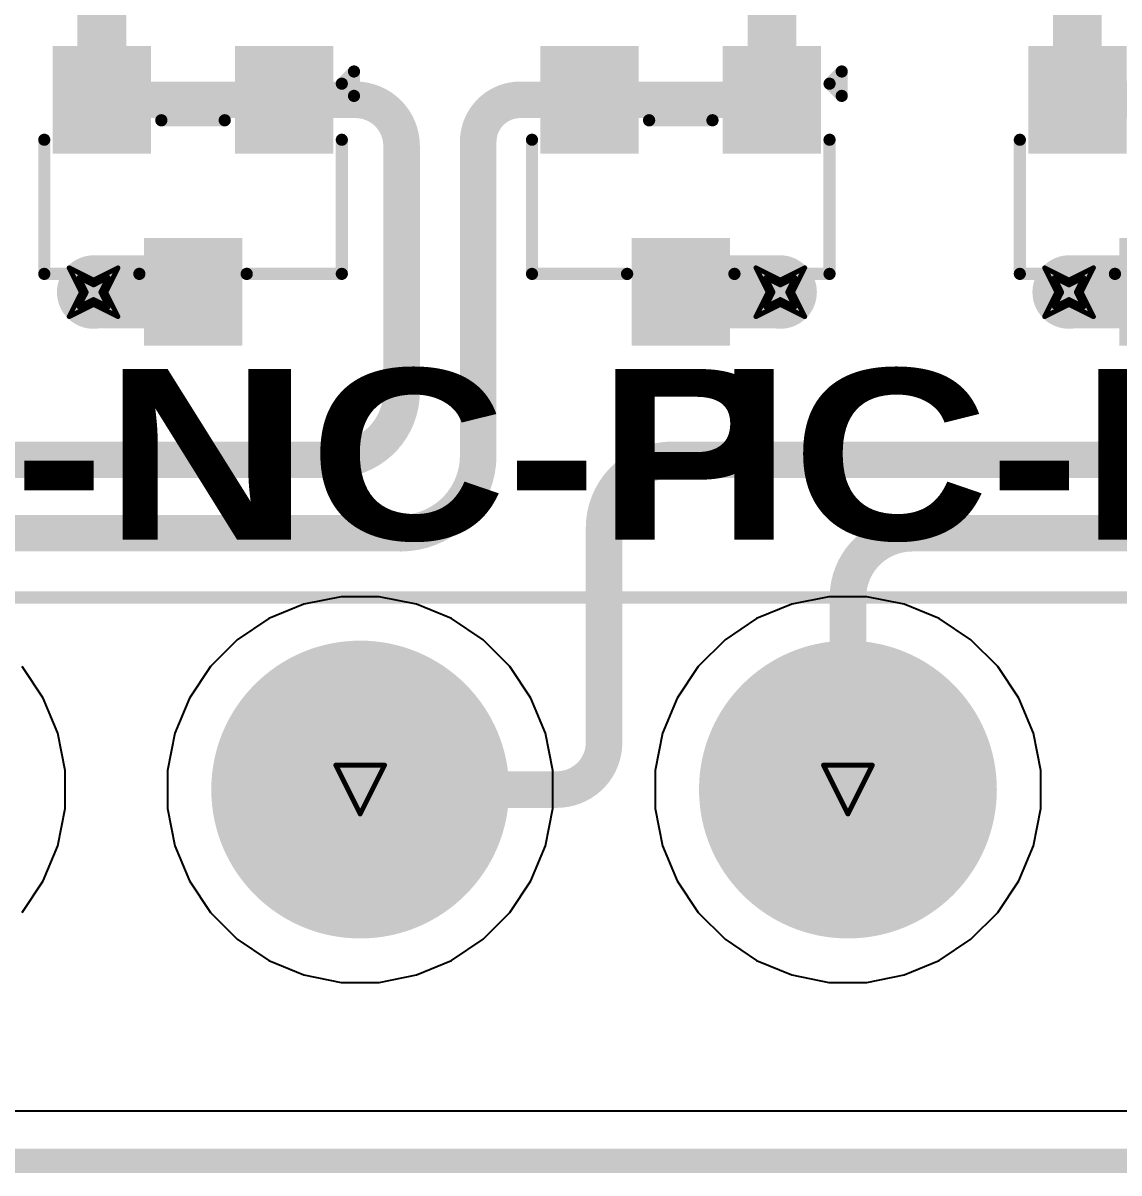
# Model space of a CAD drawing. Header units: inches. Extents: x -2 to 5376, y -4 to 5426.
# Drawn here: x 76.65 to 88.07, y -3.62 to 8.36 of the extents above; entities that cross this region are included whole.
import ezdxf

# ---------------------------------------------------------------- set-up
doc = ezdxf.new("R2010")
doc.units = ezdxf.units.IN
for name, color, linetype in [('Board Outline', 216, 'Continuous'), ('Bottom Layer', 5, 'Continuous'), ('Bottom Solder', 6, 'Continuous'), ('Drill Drawing', 1, 'Continuous'), ('Layer 1', 16, 'Continuous'), ('Layer 2', 76, 'Continuous'), ('Multi-Layer', 9, 'Continuous'), ('Pad Holes', 156, 'Continuous'), ('Top Layer', 1, 'Continuous'), ('Top Overlay', 2, 'Continuous'), ('Top Paste', 8, 'Continuous'), ('Top Solder', 216, 'Continuous'), ('Via Holes', 16, 'Continuous')]:
    doc.layers.add(name, color=color, linetype=linetype)
doc.styles.add('Arial Black_Bold', font='', dxfattribs={"height": 0.2})
doc.styles.get('Arial Black_Bold').set_extended_font_data('Arial Black', bold=True)

# ---------------------------------------------------------------- blocks, each defined once
blk = doc.blocks.new('DB2ERM_5_08_14P_GN_254')
at = {"layer": 'Bottom Layer'}
h = blk.add_hatch(color=5, dxfattribs=at)
edge = h.paths.add_edge_path()
edge.add_arc((12.7, 0), 1.5, 0, 360)
h = blk.add_hatch(color=5, dxfattribs=at)
edge = h.paths.add_edge_path()
edge.add_arc((17.78, 0), 1.5, 0, 360)
at = {"layer": 'Bottom Solder'}
h = blk.add_hatch(color=6, dxfattribs=at)
edge = h.paths.add_edge_path()
edge.add_arc((12.7, 0), 1.551, 0, 360)
h = blk.add_hatch(color=6, dxfattribs=at)
edge = h.paths.add_edge_path()
edge.add_arc((17.78, 0), 1.551, 0, 360)
at = {"layer": 'Layer 1'}
h = blk.add_hatch(color=16, dxfattribs=at)
edge = h.paths.add_edge_path()
edge.add_arc((12.7, 0), 1.5, 0, 360)
h = blk.add_hatch(color=16, dxfattribs=at)
edge = h.paths.add_edge_path()
edge.add_arc((17.78, 0), 1.5, 0, 360)
at = {"layer": 'Layer 2'}
h = blk.add_hatch(color=76, dxfattribs=at)
edge = h.paths.add_edge_path()
edge.add_arc((12.7, 0), 1.5, 0, 360)
h = blk.add_hatch(color=76, dxfattribs=at)
edge = h.paths.add_edge_path()
edge.add_arc((17.78, 0), 1.5, 0, 360)
at = {"layer": 'Multi-Layer'}
h = blk.add_hatch(color=9, dxfattribs=at)
edge = h.paths.add_edge_path()
edge.add_arc((12.7, 0), 1.5, 0, 360)
h = blk.add_hatch(color=9, dxfattribs=at)
edge = h.paths.add_edge_path()
edge.add_arc((17.78, 0), 1.5, 0, 360)
at = {"layer": 'Pad Holes'}
h = blk.add_hatch(color=7, dxfattribs=at)
edge = h.paths.add_edge_path()
edge.add_arc((12.7, 0), 0.95, 0, 360)
h = blk.add_hatch(color=7, dxfattribs=at)
edge = h.paths.add_edge_path()
edge.add_arc((17.78, 0), 0.95, 0, 360)
at = {"layer": 'Top Layer'}
h = blk.add_hatch(color=1, dxfattribs=at)
edge = h.paths.add_edge_path()
edge.add_arc((12.7, 0), 1.5, 0, 360)
h = blk.add_hatch(color=1, dxfattribs=at)
edge = h.paths.add_edge_path()
edge.add_arc((17.78, 0), 1.5, 0, 360)
at = {"layer": 'Top Solder'}
h = blk.add_hatch(color=216, dxfattribs=at)
edge = h.paths.add_edge_path()
edge.add_arc((12.7, 0), 1.551, 0, 360)
h = blk.add_hatch(color=216, dxfattribs=at)
edge = h.paths.add_edge_path()
edge.add_arc((17.78, 0), 1.551, 0, 360)
at = {"layer": 'Top Overlay'}
for points in [[(-40.64, 2, 0.127, 0.127, 0), (40.64, 2, 0.127, 0.127, 0)], [(-40.64, -3.838, 0.127, 0.127, 0), (40.64, -3.838, 0.127, 0.127, 0)]]:
    blk.add_lwpolyline(points, format="xyseb", dxfattribs=at)
blk = doc.blocks.new('SOT_23_265')
at = {"layer": 'Top Layer'}
for points in [[(-0.41, 1.46), (0.41, 1.46), (0.41, 0.54), (-0.41, 0.54)], [(-1.36, -0.54), (-0.54, -0.54), (-0.54, -1.46), (-1.36, -1.46)], [(0.54, -0.54), (1.36, -0.54), (1.36, -1.46), (0.54, -1.46)]]:
    blk.add_hatch(color=1, dxfattribs=at).paths.add_polyline_path(points)
at = {"layer": 'Top Paste'}
for points in [[(-0.41, 1.46), (0.41, 1.46), (0.41, 0.54), (-0.41, 0.54)], [(-1.36, -0.54), (-0.54, -0.54), (-0.54, -1.46), (-1.36, -1.46)], [(0.54, -0.54), (1.36, -0.54), (1.36, -1.46), (0.54, -1.46)]]:
    blk.add_hatch(color=8, dxfattribs=at).paths.add_polyline_path(points)
at = {"layer": 'Top Solder'}
for points in [[(-0.512, 1.562), (0.512, 1.562), (0.512, 0.438), (-0.512, 0.438)], [(-1.462, -0.438), (-0.438, -0.438), (-0.438, -1.562), (-1.462, -1.562)], [(0.438, -0.438), (1.462, -0.438), (1.462, -1.562), (0.438, -1.562)]]:
    blk.add_hatch(color=216, dxfattribs=at).paths.add_polyline_path(points)
at = {"layer": 'Top Overlay'}
for points in [[(-1.549, 0.813, 0.127, 0.127, 0), (-1.549, -0.584, 0.127, 0.127, 0)], [(-0.559, 0.813, 0.127, 0.127, 0), (-1.549, 0.813, 0.127, 0.127, 0)], [(1.549, 0.813, 0.127, 0.127, 0), (0.559, 0.813, 0.127, 0.127, 0)], [(1.549, -0.584, 0.127, 0.127, 0), (1.549, 0.813, 0.127, 0.127, 0)], [(0.33, -0.787, 0.127, 0.127, 0), (-0.33, -0.787, 0.127, 0.127, 0)], [(-1.549, -1.168, 0.127, 0.127, 0), (-1.676, -1.041, 0.127, 0.127, 0)], [(-1.676, -1.041, 0.127, 0.127, 0), (-1.676, -1.295, 0.127, 0.127, 0)], [(-1.549, -1.168, 0.127, 0.127, 0), (-1.676, -1.295, 0.127, 0.127, 0)]]:
    blk.add_lwpolyline(points, format="xyseb", dxfattribs=at)
for points in [[(-1.581, 0.813, 0.0635, 0.0635, 1), (-1.518, 0.813, 0.0635, 0.0635, 1)], [(-1.581, 0.813, 0.0635, 0.0635, 1), (-1.518, 0.813, 0.0635, 0.0635, 1)], [(-0.591, 0.813, 0.0635, 0.0635, 1), (-0.527, 0.813, 0.0635, 0.0635, 1)], [(0.527, 0.813, 0.0635, 0.0635, 1), (0.591, 0.813, 0.0635, 0.0635, 1)], [(1.518, 0.813, 0.0635, 0.0635, 1), (1.581, 0.813, 0.0635, 0.0635, 1)], [(1.518, 0.813, 0.0635, 0.0635, 1), (1.581, 0.813, 0.0635, 0.0635, 1)], [(-1.581, -0.584, 0.0635, 0.0635, 1), (-1.518, -0.584, 0.0635, 0.0635, 1)], [(1.518, -0.584, 0.0635, 0.0635, 1), (1.581, -0.584, 0.0635, 0.0635, 1)], [(-0.362, -0.787, 0.0635, 0.0635, 1), (-0.298, -0.787, 0.0635, 0.0635, 1)], [(0.298, -0.787, 0.0635, 0.0635, 1), (0.362, -0.787, 0.0635, 0.0635, 1)], [(-1.708, -1.041, 0.0635, 0.0635, 1), (-1.645, -1.041, 0.0635, 0.0635, 1)], [(-1.708, -1.041, 0.0635, 0.0635, 1), (-1.645, -1.041, 0.0635, 0.0635, 1)], [(-1.581, -1.168, 0.0635, 0.0635, 1), (-1.518, -1.168, 0.0635, 0.0635, 1)], [(-1.581, -1.168, 0.0635, 0.0635, 1), (-1.518, -1.168, 0.0635, 0.0635, 1)], [(-1.708, -1.295, 0.0635, 0.0635, 1), (-1.645, -1.295, 0.0635, 0.0635, 1)], [(-1.708, -1.295, 0.0635, 0.0635, 1), (-1.645, -1.295, 0.0635, 0.0635, 1)]]:
    blk.add_lwpolyline(points, format="xyseb", close=True, dxfattribs=at)
blk = doc.blocks.new('SOT_23_266')
at = {"layer": 'Top Layer'}
for points in [[(-0.41, 1.46), (0.41, 1.46), (0.41, 0.54), (-0.41, 0.54)], [(-1.36, -0.54), (-0.54, -0.54), (-0.54, -1.46), (-1.36, -1.46)], [(0.54, -0.54), (1.36, -0.54), (1.36, -1.46), (0.54, -1.46)]]:
    blk.add_hatch(color=1, dxfattribs=at).paths.add_polyline_path(points)
at = {"layer": 'Top Paste'}
for points in [[(-0.41, 1.46), (0.41, 1.46), (0.41, 0.54), (-0.41, 0.54)], [(-1.36, -0.54), (-0.54, -0.54), (-0.54, -1.46), (-1.36, -1.46)], [(0.54, -0.54), (1.36, -0.54), (1.36, -1.46), (0.54, -1.46)]]:
    blk.add_hatch(color=8, dxfattribs=at).paths.add_polyline_path(points)
at = {"layer": 'Top Solder'}
for points in [[(-0.512, 1.562), (0.512, 1.562), (0.512, 0.438), (-0.512, 0.438)], [(-1.462, -0.438), (-0.438, -0.438), (-0.438, -1.562), (-1.462, -1.562)], [(0.438, -0.438), (1.462, -0.438), (1.462, -1.562), (0.438, -1.562)]]:
    blk.add_hatch(color=216, dxfattribs=at).paths.add_polyline_path(points)
at = {"layer": 'Top Overlay'}
for points in [[(-1.549, 0.813, 0.127, 0.127, 0), (-1.549, -0.584, 0.127, 0.127, 0)], [(-0.559, 0.813, 0.127, 0.127, 0), (-1.549, 0.813, 0.127, 0.127, 0)], [(1.549, 0.813, 0.127, 0.127, 0), (0.559, 0.813, 0.127, 0.127, 0)], [(1.549, -0.584, 0.127, 0.127, 0), (1.549, 0.813, 0.127, 0.127, 0)], [(0.33, -0.787, 0.127, 0.127, 0), (-0.33, -0.787, 0.127, 0.127, 0)], [(-1.549, -1.168, 0.127, 0.127, 0), (-1.676, -1.041, 0.127, 0.127, 0)], [(-1.676, -1.041, 0.127, 0.127, 0), (-1.676, -1.295, 0.127, 0.127, 0)], [(-1.549, -1.168, 0.127, 0.127, 0), (-1.676, -1.295, 0.127, 0.127, 0)]]:
    blk.add_lwpolyline(points, format="xyseb", dxfattribs=at)
for points in [[(-1.581, 0.813, 0.0635, 0.0635, 1), (-1.518, 0.813, 0.0635, 0.0635, 1)], [(-1.581, 0.813, 0.0635, 0.0635, 1), (-1.518, 0.813, 0.0635, 0.0635, 1)], [(-0.591, 0.813, 0.0635, 0.0635, 1), (-0.527, 0.813, 0.0635, 0.0635, 1)], [(0.527, 0.813, 0.0635, 0.0635, 1), (0.591, 0.813, 0.0635, 0.0635, 1)], [(1.518, 0.813, 0.0635, 0.0635, 1), (1.581, 0.813, 0.0635, 0.0635, 1)], [(1.518, 0.813, 0.0635, 0.0635, 1), (1.581, 0.813, 0.0635, 0.0635, 1)], [(-1.581, -0.584, 0.0635, 0.0635, 1), (-1.518, -0.584, 0.0635, 0.0635, 1)], [(1.518, -0.584, 0.0635, 0.0635, 1), (1.581, -0.584, 0.0635, 0.0635, 1)], [(-0.362, -0.787, 0.0635, 0.0635, 1), (-0.298, -0.787, 0.0635, 0.0635, 1)], [(0.298, -0.787, 0.0635, 0.0635, 1), (0.362, -0.787, 0.0635, 0.0635, 1)], [(-1.708, -1.041, 0.0635, 0.0635, 1), (-1.645, -1.041, 0.0635, 0.0635, 1)], [(-1.708, -1.041, 0.0635, 0.0635, 1), (-1.645, -1.041, 0.0635, 0.0635, 1)], [(-1.581, -1.168, 0.0635, 0.0635, 1), (-1.518, -1.168, 0.0635, 0.0635, 1)], [(-1.581, -1.168, 0.0635, 0.0635, 1), (-1.518, -1.168, 0.0635, 0.0635, 1)], [(-1.708, -1.295, 0.0635, 0.0635, 1), (-1.645, -1.295, 0.0635, 0.0635, 1)], [(-1.708, -1.295, 0.0635, 0.0635, 1), (-1.645, -1.295, 0.0635, 0.0635, 1)]]:
    blk.add_lwpolyline(points, format="xyseb", close=True, dxfattribs=at)
blk = doc.blocks.new('SOT_23_267')
at = {"layer": 'Top Layer'}
for points in [[(-0.41, 1.46), (0.41, 1.46), (0.41, 0.54), (-0.41, 0.54)], [(-1.36, -0.54), (-0.54, -0.54), (-0.54, -1.46), (-1.36, -1.46)], [(0.54, -0.54), (1.36, -0.54), (1.36, -1.46), (0.54, -1.46)]]:
    blk.add_hatch(color=1, dxfattribs=at).paths.add_polyline_path(points)
at = {"layer": 'Top Paste'}
for points in [[(-0.41, 1.46), (0.41, 1.46), (0.41, 0.54), (-0.41, 0.54)], [(-1.36, -0.54), (-0.54, -0.54), (-0.54, -1.46), (-1.36, -1.46)], [(0.54, -0.54), (1.36, -0.54), (1.36, -1.46), (0.54, -1.46)]]:
    blk.add_hatch(color=8, dxfattribs=at).paths.add_polyline_path(points)
at = {"layer": 'Top Solder'}
for points in [[(-0.512, 1.562), (0.512, 1.562), (0.512, 0.438), (-0.512, 0.438)], [(-1.462, -0.438), (-0.438, -0.438), (-0.438, -1.562), (-1.462, -1.562)], [(0.438, -0.438), (1.462, -0.438), (1.462, -1.562), (0.438, -1.562)]]:
    blk.add_hatch(color=216, dxfattribs=at).paths.add_polyline_path(points)
at = {"layer": 'Top Overlay'}
for points in [[(-1.549, 0.813, 0.127, 0.127, 0), (-1.549, -0.584, 0.127, 0.127, 0)], [(-0.559, 0.813, 0.127, 0.127, 0), (-1.549, 0.813, 0.127, 0.127, 0)], [(1.549, 0.813, 0.127, 0.127, 0), (0.559, 0.813, 0.127, 0.127, 0)], [(1.549, -0.584, 0.127, 0.127, 0), (1.549, 0.813, 0.127, 0.127, 0)], [(0.33, -0.787, 0.127, 0.127, 0), (-0.33, -0.787, 0.127, 0.127, 0)], [(-1.549, -1.168, 0.127, 0.127, 0), (-1.676, -1.041, 0.127, 0.127, 0)], [(-1.676, -1.041, 0.127, 0.127, 0), (-1.676, -1.295, 0.127, 0.127, 0)], [(-1.549, -1.168, 0.127, 0.127, 0), (-1.676, -1.295, 0.127, 0.127, 0)]]:
    blk.add_lwpolyline(points, format="xyseb", dxfattribs=at)
for points in [[(-1.581, 0.813, 0.0635, 0.0635, 1), (-1.518, 0.813, 0.0635, 0.0635, 1)], [(-1.581, 0.813, 0.0635, 0.0635, 1), (-1.518, 0.813, 0.0635, 0.0635, 1)], [(-0.591, 0.813, 0.0635, 0.0635, 1), (-0.527, 0.813, 0.0635, 0.0635, 1)], [(0.527, 0.813, 0.0635, 0.0635, 1), (0.591, 0.813, 0.0635, 0.0635, 1)], [(1.518, 0.813, 0.0635, 0.0635, 1), (1.581, 0.813, 0.0635, 0.0635, 1)], [(1.518, 0.813, 0.0635, 0.0635, 1), (1.581, 0.813, 0.0635, 0.0635, 1)], [(-1.581, -0.584, 0.0635, 0.0635, 1), (-1.518, -0.584, 0.0635, 0.0635, 1)], [(1.518, -0.584, 0.0635, 0.0635, 1), (1.581, -0.584, 0.0635, 0.0635, 1)], [(-0.362, -0.787, 0.0635, 0.0635, 1), (-0.298, -0.787, 0.0635, 0.0635, 1)], [(0.298, -0.787, 0.0635, 0.0635, 1), (0.362, -0.787, 0.0635, 0.0635, 1)], [(-1.708, -1.041, 0.0635, 0.0635, 1), (-1.645, -1.041, 0.0635, 0.0635, 1)], [(-1.708, -1.041, 0.0635, 0.0635, 1), (-1.645, -1.041, 0.0635, 0.0635, 1)], [(-1.581, -1.168, 0.0635, 0.0635, 1), (-1.518, -1.168, 0.0635, 0.0635, 1)], [(-1.581, -1.168, 0.0635, 0.0635, 1), (-1.518, -1.168, 0.0635, 0.0635, 1)], [(-1.708, -1.295, 0.0635, 0.0635, 1), (-1.645, -1.295, 0.0635, 0.0635, 1)], [(-1.708, -1.295, 0.0635, 0.0635, 1), (-1.645, -1.295, 0.0635, 0.0635, 1)]]:
    blk.add_lwpolyline(points, format="xyseb", close=True, dxfattribs=at)

msp = doc.modelspace()

# ---------------------------------------------------------------- hatches: boundary and pattern name
at = {"layer": 'Bottom Layer'}
h = msp.add_hatch(color=5, dxfattribs=at)
edge = h.paths.add_edge_path()
edge.add_arc((77.388, 5.556), 0.3, 0, 360)
h = msp.add_hatch(color=5, dxfattribs=at)
edge = h.paths.add_edge_path()
edge.add_arc((84.541, 5.556), 0.3, 0, 360)
h = msp.add_hatch(color=5, dxfattribs=at)
edge = h.paths.add_edge_path()
edge.add_arc((87.548, 5.556), 0.3, 0, 360)
at = {"layer": 'Layer 1'}
h = msp.add_hatch(color=16, dxfattribs=at)
edge = h.paths.add_edge_path()
edge.add_arc((77.388, 5.556), 0.3, 0, 360)
h = msp.add_hatch(color=16, dxfattribs=at)
edge = h.paths.add_edge_path()
edge.add_arc((84.541, 5.556), 0.3, 0, 360)
h = msp.add_hatch(color=16, dxfattribs=at)
edge = h.paths.add_edge_path()
edge.add_arc((87.548, 5.556), 0.3, 0, 360)
at = {"layer": 'Layer 2'}
h = msp.add_hatch(color=76, dxfattribs=at)
edge = h.paths.add_edge_path()
edge.add_arc((77.388, 5.556), 0.3, 0, 360)
h = msp.add_hatch(color=76, dxfattribs=at)
edge = h.paths.add_edge_path()
edge.add_arc((84.541, 5.556), 0.3, 0, 360)
h = msp.add_hatch(color=76, dxfattribs=at)
edge = h.paths.add_edge_path()
edge.add_arc((87.548, 5.556), 0.3, 0, 360)
at = {"layer": 'Top Layer'}
h = msp.add_hatch(color=1, dxfattribs=at)
edge = h.paths.add_edge_path()
edge.add_arc((77.388, 5.556), 0.3, 0, 360)
h = msp.add_hatch(color=1, dxfattribs=at)
edge = h.paths.add_edge_path()
edge.add_arc((84.541, 5.556), 0.3, 0, 360)
h = msp.add_hatch(color=1, dxfattribs=at)
edge = h.paths.add_edge_path()
edge.add_arc((87.548, 5.556), 0.3, 0, 360)
at = {"layer": 'Via Holes'}
h = msp.add_hatch(color=7, dxfattribs=at)
edge = h.paths.add_edge_path()
edge.add_arc((77.388, 5.556), 0.15, 0, 360)
h = msp.add_hatch(color=7, dxfattribs=at)
edge = h.paths.add_edge_path()
edge.add_arc((84.541, 5.556), 0.15, 0, 360)
h = msp.add_hatch(color=7, dxfattribs=at)
edge = h.paths.add_edge_path()
edge.add_arc((87.548, 5.556), 0.15, 0, 360)

# ---------------------------------------------------------------- linework, layer by layer
at = {"layer": 'Board Outline'}
msp.add_lwpolyline([(1.478, -3.491, 0.254, 0.254, 0), (135.382, -3.491, 0.254, 0.254, 0)], format="xyseb", dxfattribs=at)
at = {"layer": 'Drill Drawing'}
for points in [[(77.134, 5.81, 0.0508, 0.0508, 0), (77.388, 5.683, 0.0508, 0.0508, 0)], [(77.134, 5.81, 0.0508, 0.0508, 0), (77.261, 5.556, 0.0508, 0.0508, 0)], [(77.388, 5.683, 0.0508, 0.0508, 0), (77.642, 5.81, 0.0508, 0.0508, 0)], [(77.515, 5.556, 0.0508, 0.0508, 0), (77.642, 5.81, 0.0508, 0.0508, 0)], [(84.287, 5.81, 0.0508, 0.0508, 0), (84.541, 5.683, 0.0508, 0.0508, 0)], [(84.287, 5.81, 0.0508, 0.0508, 0), (84.414, 5.556, 0.0508, 0.0508, 0)], [(84.541, 5.683, 0.0508, 0.0508, 0), (84.795, 5.81, 0.0508, 0.0508, 0)], [(84.668, 5.556, 0.0508, 0.0508, 0), (84.795, 5.81, 0.0508, 0.0508, 0)], [(87.294, 5.81, 0.0508, 0.0508, 0), (87.548, 5.683, 0.0508, 0.0508, 0)], [(87.294, 5.81, 0.0508, 0.0508, 0), (87.421, 5.556, 0.0508, 0.0508, 0)], [(87.548, 5.683, 0.0508, 0.0508, 0), (87.802, 5.81, 0.0508, 0.0508, 0)], [(87.675, 5.556, 0.0508, 0.0508, 0), (87.802, 5.81, 0.0508, 0.0508, 0)], [(77.235, 5.709, 0.0508, 0.0508, 0), (77.388, 5.632, 0.0508, 0.0508, 0)], [(77.235, 5.709, 0.0508, 0.0508, 0), (77.312, 5.556, 0.0508, 0.0508, 0)], [(77.388, 5.632, 0.0508, 0.0508, 0), (77.54, 5.709, 0.0508, 0.0508, 0)], [(77.464, 5.556, 0.0508, 0.0508, 0), (77.54, 5.709, 0.0508, 0.0508, 0)], [(84.389, 5.708, 0.0508, 0.0508, 0), (84.541, 5.632, 0.0508, 0.0508, 0)], [(84.389, 5.708, 0.0508, 0.0508, 0), (84.465, 5.556, 0.0508, 0.0508, 0)], [(84.541, 5.632, 0.0508, 0.0508, 0), (84.693, 5.708, 0.0508, 0.0508, 0)], [(84.617, 5.556, 0.0508, 0.0508, 0), (84.693, 5.708, 0.0508, 0.0508, 0)], [(87.395, 5.709, 0.0508, 0.0508, 0), (87.548, 5.632, 0.0508, 0.0508, 0)], [(87.395, 5.709, 0.0508, 0.0508, 0), (87.472, 5.556, 0.0508, 0.0508, 0)], [(87.548, 5.632, 0.0508, 0.0508, 0), (87.7, 5.709, 0.0508, 0.0508, 0)], [(87.624, 5.556, 0.0508, 0.0508, 0), (87.7, 5.709, 0.0508, 0.0508, 0)], [(77.134, 5.302, 0.0508, 0.0508, 0), (77.261, 5.556, 0.0508, 0.0508, 0)], [(77.235, 5.404, 0.0508, 0.0508, 0), (77.312, 5.556, 0.0508, 0.0508, 0)], [(77.464, 5.556, 0.0508, 0.0508, 0), (77.54, 5.404, 0.0508, 0.0508, 0)], [(77.515, 5.556, 0.0508, 0.0508, 0), (77.642, 5.302, 0.0508, 0.0508, 0)], [(84.287, 5.302, 0.0508, 0.0508, 0), (84.414, 5.556, 0.0508, 0.0508, 0)], [(84.389, 5.404, 0.0508, 0.0508, 0), (84.465, 5.556, 0.0508, 0.0508, 0)], [(84.617, 5.556, 0.0508, 0.0508, 0), (84.693, 5.404, 0.0508, 0.0508, 0)], [(84.668, 5.556, 0.0508, 0.0508, 0), (84.795, 5.302, 0.0508, 0.0508, 0)], [(87.294, 5.302, 0.0508, 0.0508, 0), (87.421, 5.556, 0.0508, 0.0508, 0)], [(87.395, 5.404, 0.0508, 0.0508, 0), (87.472, 5.556, 0.0508, 0.0508, 0)], [(87.624, 5.556, 0.0508, 0.0508, 0), (87.7, 5.404, 0.0508, 0.0508, 0)], [(87.675, 5.556, 0.0508, 0.0508, 0), (87.802, 5.302, 0.0508, 0.0508, 0)], [(77.134, 5.302, 0.0508, 0.0508, 0), (77.388, 5.429, 0.0508, 0.0508, 0)], [(77.235, 5.404, 0.0508, 0.0508, 0), (77.388, 5.48, 0.0508, 0.0508, 0)], [(77.388, 5.48, 0.0508, 0.0508, 0), (77.54, 5.404, 0.0508, 0.0508, 0)], [(77.388, 5.429, 0.0508, 0.0508, 0), (77.642, 5.302, 0.0508, 0.0508, 0)], [(84.287, 5.302, 0.0508, 0.0508, 0), (84.541, 5.429, 0.0508, 0.0508, 0)], [(84.389, 5.404, 0.0508, 0.0508, 0), (84.541, 5.48, 0.0508, 0.0508, 0)], [(84.541, 5.48, 0.0508, 0.0508, 0), (84.693, 5.404, 0.0508, 0.0508, 0)], [(84.541, 5.429, 0.0508, 0.0508, 0), (84.795, 5.302, 0.0508, 0.0508, 0)], [(87.294, 5.302, 0.0508, 0.0508, 0), (87.548, 5.429, 0.0508, 0.0508, 0)], [(87.395, 5.404, 0.0508, 0.0508, 0), (87.548, 5.48, 0.0508, 0.0508, 0)], [(87.548, 5.48, 0.0508, 0.0508, 0), (87.7, 5.404, 0.0508, 0.0508, 0)], [(87.548, 5.429, 0.0508, 0.0508, 0), (87.802, 5.302, 0.0508, 0.0508, 0)], [(79.911, 0.63, 0.0508, 0.0508, 0), (80.419, 0.63, 0.0508, 0.0508, 0)], [(79.911, 0.63, 0.0508, 0.0508, 0), (80.165, 0.122, 0.0508, 0.0508, 0)], [(80.165, 0.122, 0.0508, 0.0508, 0), (80.419, 0.63, 0.0508, 0.0508, 0)], [(84.991, 0.63, 0.0508, 0.0508, 0), (85.499, 0.63, 0.0508, 0.0508, 0)], [(84.991, 0.63, 0.0508, 0.0508, 0), (85.245, 0.122, 0.0508, 0.0508, 0)], [(85.245, 0.122, 0.0508, 0.0508, 0), (85.499, 0.63, 0.0508, 0.0508, 0)]]:
    msp.add_lwpolyline(points, format="xyseb", dxfattribs=at)
for points in [[(77.121, 5.81, 0.0254, 0.0254, 1), (77.146, 5.81, 0.0254, 0.0254, 1)], [(77.121, 5.81, 0.0254, 0.0254, 1), (77.146, 5.81, 0.0254, 0.0254, 1)], [(77.629, 5.81, 0.0254, 0.0254, 1), (77.654, 5.81, 0.0254, 0.0254, 1)], [(77.629, 5.81, 0.0254, 0.0254, 1), (77.654, 5.81, 0.0254, 0.0254, 1)], [(84.274, 5.81, 0.0254, 0.0254, 1), (84.3, 5.81, 0.0254, 0.0254, 1)], [(84.274, 5.81, 0.0254, 0.0254, 1), (84.3, 5.81, 0.0254, 0.0254, 1)], [(84.782, 5.81, 0.0254, 0.0254, 1), (84.808, 5.81, 0.0254, 0.0254, 1)], [(84.782, 5.81, 0.0254, 0.0254, 1), (84.808, 5.81, 0.0254, 0.0254, 1)], [(87.281, 5.81, 0.0254, 0.0254, 1), (87.307, 5.81, 0.0254, 0.0254, 1)], [(87.281, 5.81, 0.0254, 0.0254, 1), (87.307, 5.81, 0.0254, 0.0254, 1)], [(87.789, 5.81, 0.0254, 0.0254, 1), (87.815, 5.81, 0.0254, 0.0254, 1)], [(87.789, 5.81, 0.0254, 0.0254, 1), (87.815, 5.81, 0.0254, 0.0254, 1)], [(77.223, 5.709, 0.0254, 0.0254, 1), (77.248, 5.709, 0.0254, 0.0254, 1)], [(77.223, 5.709, 0.0254, 0.0254, 1), (77.248, 5.709, 0.0254, 0.0254, 1)], [(77.375, 5.683, 0.0254, 0.0254, 1), (77.4, 5.683, 0.0254, 0.0254, 1)], [(77.375, 5.683, 0.0254, 0.0254, 1), (77.4, 5.683, 0.0254, 0.0254, 1)], [(77.375, 5.632, 0.0254, 0.0254, 1), (77.4, 5.632, 0.0254, 0.0254, 1)], [(77.375, 5.632, 0.0254, 0.0254, 1), (77.4, 5.632, 0.0254, 0.0254, 1)], [(77.527, 5.709, 0.0254, 0.0254, 1), (77.553, 5.709, 0.0254, 0.0254, 1)], [(77.527, 5.709, 0.0254, 0.0254, 1), (77.553, 5.709, 0.0254, 0.0254, 1)], [(84.376, 5.708, 0.0254, 0.0254, 1), (84.401, 5.708, 0.0254, 0.0254, 1)], [(84.376, 5.708, 0.0254, 0.0254, 1), (84.401, 5.708, 0.0254, 0.0254, 1)], [(84.528, 5.683, 0.0254, 0.0254, 1), (84.554, 5.683, 0.0254, 0.0254, 1)], [(84.528, 5.683, 0.0254, 0.0254, 1), (84.554, 5.683, 0.0254, 0.0254, 1)], [(84.528, 5.632, 0.0254, 0.0254, 1), (84.554, 5.632, 0.0254, 0.0254, 1)], [(84.528, 5.632, 0.0254, 0.0254, 1), (84.554, 5.632, 0.0254, 0.0254, 1)], [(84.681, 5.708, 0.0254, 0.0254, 1), (84.706, 5.708, 0.0254, 0.0254, 1)], [(84.681, 5.708, 0.0254, 0.0254, 1), (84.706, 5.708, 0.0254, 0.0254, 1)], [(87.383, 5.709, 0.0254, 0.0254, 1), (87.408, 5.709, 0.0254, 0.0254, 1)], [(87.383, 5.709, 0.0254, 0.0254, 1), (87.408, 5.709, 0.0254, 0.0254, 1)], [(87.535, 5.683, 0.0254, 0.0254, 1), (87.561, 5.683, 0.0254, 0.0254, 1)], [(87.535, 5.683, 0.0254, 0.0254, 1), (87.561, 5.683, 0.0254, 0.0254, 1)], [(87.535, 5.632, 0.0254, 0.0254, 1), (87.561, 5.632, 0.0254, 0.0254, 1)], [(87.535, 5.632, 0.0254, 0.0254, 1), (87.561, 5.632, 0.0254, 0.0254, 1)], [(87.688, 5.709, 0.0254, 0.0254, 1), (87.713, 5.709, 0.0254, 0.0254, 1)], [(87.688, 5.709, 0.0254, 0.0254, 1), (87.713, 5.709, 0.0254, 0.0254, 1)], [(77.248, 5.556, 0.0254, 0.0254, 1), (77.273, 5.556, 0.0254, 0.0254, 1)], [(77.248, 5.556, 0.0254, 0.0254, 1), (77.273, 5.556, 0.0254, 0.0254, 1)], [(77.299, 5.556, 0.0254, 0.0254, 1), (77.324, 5.556, 0.0254, 0.0254, 1)], [(77.299, 5.556, 0.0254, 0.0254, 1), (77.324, 5.556, 0.0254, 0.0254, 1)], [(77.451, 5.556, 0.0254, 0.0254, 1), (77.477, 5.556, 0.0254, 0.0254, 1)], [(77.451, 5.556, 0.0254, 0.0254, 1), (77.477, 5.556, 0.0254, 0.0254, 1)], [(77.502, 5.556, 0.0254, 0.0254, 1), (77.527, 5.556, 0.0254, 0.0254, 1)], [(77.502, 5.556, 0.0254, 0.0254, 1), (77.527, 5.556, 0.0254, 0.0254, 1)], [(84.401, 5.556, 0.0254, 0.0254, 1), (84.427, 5.556, 0.0254, 0.0254, 1)], [(84.401, 5.556, 0.0254, 0.0254, 1), (84.427, 5.556, 0.0254, 0.0254, 1)], [(84.452, 5.556, 0.0254, 0.0254, 1), (84.477, 5.556, 0.0254, 0.0254, 1)], [(84.452, 5.556, 0.0254, 0.0254, 1), (84.477, 5.556, 0.0254, 0.0254, 1)], [(84.604, 5.556, 0.0254, 0.0254, 1), (84.63, 5.556, 0.0254, 0.0254, 1)], [(84.604, 5.556, 0.0254, 0.0254, 1), (84.63, 5.556, 0.0254, 0.0254, 1)], [(84.655, 5.556, 0.0254, 0.0254, 1), (84.681, 5.556, 0.0254, 0.0254, 1)], [(84.655, 5.556, 0.0254, 0.0254, 1), (84.681, 5.556, 0.0254, 0.0254, 1)], [(87.408, 5.556, 0.0254, 0.0254, 1), (87.434, 5.556, 0.0254, 0.0254, 1)], [(87.408, 5.556, 0.0254, 0.0254, 1), (87.434, 5.556, 0.0254, 0.0254, 1)], [(87.459, 5.556, 0.0254, 0.0254, 1), (87.484, 5.556, 0.0254, 0.0254, 1)], [(87.459, 5.556, 0.0254, 0.0254, 1), (87.484, 5.556, 0.0254, 0.0254, 1)], [(87.611, 5.556, 0.0254, 0.0254, 1), (87.637, 5.556, 0.0254, 0.0254, 1)], [(87.611, 5.556, 0.0254, 0.0254, 1), (87.637, 5.556, 0.0254, 0.0254, 1)], [(87.662, 5.556, 0.0254, 0.0254, 1), (87.688, 5.556, 0.0254, 0.0254, 1)], [(87.662, 5.556, 0.0254, 0.0254, 1), (87.688, 5.556, 0.0254, 0.0254, 1)], [(77.223, 5.404, 0.0254, 0.0254, 1), (77.248, 5.404, 0.0254, 0.0254, 1)], [(77.223, 5.404, 0.0254, 0.0254, 1), (77.248, 5.404, 0.0254, 0.0254, 1)], [(77.375, 5.48, 0.0254, 0.0254, 1), (77.4, 5.48, 0.0254, 0.0254, 1)], [(77.375, 5.48, 0.0254, 0.0254, 1), (77.4, 5.48, 0.0254, 0.0254, 1)], [(77.375, 5.429, 0.0254, 0.0254, 1), (77.4, 5.429, 0.0254, 0.0254, 1)], [(77.375, 5.429, 0.0254, 0.0254, 1), (77.4, 5.429, 0.0254, 0.0254, 1)], [(77.527, 5.404, 0.0254, 0.0254, 1), (77.553, 5.404, 0.0254, 0.0254, 1)], [(77.527, 5.404, 0.0254, 0.0254, 1), (77.553, 5.404, 0.0254, 0.0254, 1)], [(84.376, 5.404, 0.0254, 0.0254, 1), (84.401, 5.404, 0.0254, 0.0254, 1)], [(84.376, 5.404, 0.0254, 0.0254, 1), (84.401, 5.404, 0.0254, 0.0254, 1)], [(84.528, 5.48, 0.0254, 0.0254, 1), (84.554, 5.48, 0.0254, 0.0254, 1)], [(84.528, 5.48, 0.0254, 0.0254, 1), (84.554, 5.48, 0.0254, 0.0254, 1)], [(84.528, 5.429, 0.0254, 0.0254, 1), (84.554, 5.429, 0.0254, 0.0254, 1)], [(84.528, 5.429, 0.0254, 0.0254, 1), (84.554, 5.429, 0.0254, 0.0254, 1)], [(84.681, 5.404, 0.0254, 0.0254, 1), (84.706, 5.404, 0.0254, 0.0254, 1)], [(84.681, 5.404, 0.0254, 0.0254, 1), (84.706, 5.404, 0.0254, 0.0254, 1)], [(87.383, 5.404, 0.0254, 0.0254, 1), (87.408, 5.404, 0.0254, 0.0254, 1)], [(87.383, 5.404, 0.0254, 0.0254, 1), (87.408, 5.404, 0.0254, 0.0254, 1)], [(87.535, 5.48, 0.0254, 0.0254, 1), (87.561, 5.48, 0.0254, 0.0254, 1)], [(87.535, 5.48, 0.0254, 0.0254, 1), (87.561, 5.48, 0.0254, 0.0254, 1)], [(87.535, 5.429, 0.0254, 0.0254, 1), (87.561, 5.429, 0.0254, 0.0254, 1)], [(87.535, 5.429, 0.0254, 0.0254, 1), (87.561, 5.429, 0.0254, 0.0254, 1)], [(87.688, 5.404, 0.0254, 0.0254, 1), (87.713, 5.404, 0.0254, 0.0254, 1)], [(87.688, 5.404, 0.0254, 0.0254, 1), (87.713, 5.404, 0.0254, 0.0254, 1)], [(77.121, 5.302, 0.0254, 0.0254, 1), (77.146, 5.302, 0.0254, 0.0254, 1)], [(77.121, 5.302, 0.0254, 0.0254, 1), (77.146, 5.302, 0.0254, 0.0254, 1)], [(77.629, 5.302, 0.0254, 0.0254, 1), (77.654, 5.302, 0.0254, 0.0254, 1)], [(77.629, 5.302, 0.0254, 0.0254, 1), (77.654, 5.302, 0.0254, 0.0254, 1)], [(84.274, 5.302, 0.0254, 0.0254, 1), (84.3, 5.302, 0.0254, 0.0254, 1)], [(84.274, 5.302, 0.0254, 0.0254, 1), (84.3, 5.302, 0.0254, 0.0254, 1)], [(84.782, 5.302, 0.0254, 0.0254, 1), (84.808, 5.302, 0.0254, 0.0254, 1)], [(84.782, 5.302, 0.0254, 0.0254, 1), (84.808, 5.302, 0.0254, 0.0254, 1)], [(87.281, 5.302, 0.0254, 0.0254, 1), (87.307, 5.302, 0.0254, 0.0254, 1)], [(87.281, 5.302, 0.0254, 0.0254, 1), (87.307, 5.302, 0.0254, 0.0254, 1)], [(87.789, 5.302, 0.0254, 0.0254, 1), (87.815, 5.302, 0.0254, 0.0254, 1)], [(87.789, 5.302, 0.0254, 0.0254, 1), (87.815, 5.302, 0.0254, 0.0254, 1)], [(79.898, 0.63, 0.0254, 0.0254, 1), (79.924, 0.63, 0.0254, 0.0254, 1)], [(79.898, 0.63, 0.0254, 0.0254, 1), (79.924, 0.63, 0.0254, 0.0254, 1)], [(80.406, 0.63, 0.0254, 0.0254, 1), (80.432, 0.63, 0.0254, 0.0254, 1)], [(80.406, 0.63, 0.0254, 0.0254, 1), (80.432, 0.63, 0.0254, 0.0254, 1)], [(84.978, 0.63, 0.0254, 0.0254, 1), (85.004, 0.63, 0.0254, 0.0254, 1)], [(84.978, 0.63, 0.0254, 0.0254, 1), (85.004, 0.63, 0.0254, 0.0254, 1)], [(85.486, 0.63, 0.0254, 0.0254, 1), (85.512, 0.63, 0.0254, 0.0254, 1)], [(85.486, 0.63, 0.0254, 0.0254, 1), (85.512, 0.63, 0.0254, 0.0254, 1)], [(80.152, 0.122, 0.0254, 0.0254, 1), (80.178, 0.122, 0.0254, 0.0254, 1)], [(80.152, 0.122, 0.0254, 0.0254, 1), (80.178, 0.122, 0.0254, 0.0254, 1)], [(85.232, 0.122, 0.0254, 0.0254, 1), (85.258, 0.122, 0.0254, 0.0254, 1)], [(85.232, 0.122, 0.0254, 0.0254, 1), (85.258, 0.122, 0.0254, 0.0254, 1)]]:
    msp.add_lwpolyline(points, format="xyseb", close=True, dxfattribs=at)
at = {"layer": 'Layer 1'}
for p, q in [((79.579, 2.307), (79.214, 2.156)), ((79.967, 2.384), (79.579, 2.307)), ((80.363, 2.384), (79.967, 2.384)), ((80.751, 2.307), (80.363, 2.384)), ((81.116, 2.156), (80.751, 2.307)), ((84.659, 2.307), (84.294, 2.156)), ((85.047, 2.384), (84.659, 2.307)), ((85.443, 2.384), (85.047, 2.384)), ((85.831, 2.307), (85.443, 2.384)), ((86.196, 2.156), (85.831, 2.307)), ((79.214, 2.156), (78.885, 1.936)), ((81.445, 1.936), (81.116, 2.156)), ((84.294, 2.156), (83.965, 1.936)), ((86.525, 1.936), (86.196, 2.156)), ((78.885, 1.936), (78.605, 1.656)), ((81.725, 1.656), (81.445, 1.936)), ((83.965, 1.936), (83.685, 1.656)), ((86.805, 1.656), (86.525, 1.936)), ((76.864, 1.328), (76.645, 1.656)), ((78.605, 1.656), (78.386, 1.328)), ((81.944, 1.328), (81.725, 1.656)), ((83.685, 1.656), (83.466, 1.328)), ((87.024, 1.328), (86.805, 1.656)), ((77.016, 0.962), (76.864, 1.328)), ((78.386, 1.328), (78.234, 0.962)), ((82.096, 0.962), (81.944, 1.328)), ((83.466, 1.328), (83.314, 0.962)), ((87.176, 0.962), (87.024, 1.328)), ((77.093, 0.574), (77.016, 0.962)), ((78.234, 0.962), (78.157, 0.574)), ((82.173, 0.574), (82.096, 0.962)), ((83.314, 0.962), (83.237, 0.574)), ((87.253, 0.574), (87.176, 0.962)), ((77.093, 0.179), (77.093, 0.574)), ((78.157, 0.574), (78.157, 0.179)), ((82.173, 0.179), (82.173, 0.574)), ((83.237, 0.574), (83.237, 0.179)), ((87.253, 0.179), (87.253, 0.574)), ((77.016, -0.209), (77.093, 0.179)), ((78.157, 0.179), (78.234, -0.209)), ((82.096, -0.209), (82.173, 0.179)), ((83.237, 0.179), (83.314, -0.209)), ((87.176, -0.209), (87.253, 0.179)), ((76.864, -0.575), (77.016, -0.209)), ((78.234, -0.209), (78.386, -0.575)), ((81.944, -0.575), (82.096, -0.209)), ((83.314, -0.209), (83.466, -0.575)), ((87.024, -0.575), (87.176, -0.209)), ((76.645, -0.904), (76.864, -0.575)), ((78.386, -0.575), (78.605, -0.904)), ((81.725, -0.904), (81.944, -0.575)), ((83.466, -0.575), (83.685, -0.904)), ((86.805, -0.904), (87.024, -0.575)), ((78.605, -0.904), (78.885, -1.183)), ((81.445, -1.183), (81.725, -0.904)), ((83.685, -0.904), (83.965, -1.183)), ((86.525, -1.183), (86.805, -0.904)), ((78.885, -1.183), (79.214, -1.403)), ((81.116, -1.403), (81.445, -1.183)), ((83.965, -1.183), (84.294, -1.403)), ((86.196, -1.403), (86.525, -1.183)), ((79.214, -1.403), (79.579, -1.554)), ((80.751, -1.554), (81.116, -1.403)), ((84.294, -1.403), (84.659, -1.554)), ((85.831, -1.554), (86.196, -1.403)), ((79.579, -1.554), (79.967, -1.632)), ((80.363, -1.632), (80.751, -1.554)), ((84.659, -1.554), (85.047, -1.632)), ((85.443, -1.632), (85.831, -1.554)), ((79.967, -1.632), (80.363, -1.632)), ((85.047, -1.632), (85.443, -1.632)), ((106.401, -2.973), (3.873, -2.973))]:
    msp.add_line(p, q, dxfattribs=at)
at = {"layer": 'Layer 2'}
for p, q in [((79.579, 2.307), (79.214, 2.156)), ((79.967, 2.384), (79.579, 2.307)), ((80.363, 2.384), (79.967, 2.384)), ((80.751, 2.307), (80.363, 2.384)), ((81.116, 2.156), (80.751, 2.307)), ((84.659, 2.307), (84.294, 2.156)), ((85.047, 2.384), (84.659, 2.307)), ((85.443, 2.384), (85.047, 2.384)), ((85.831, 2.307), (85.443, 2.384)), ((86.196, 2.156), (85.831, 2.307)), ((79.214, 2.156), (78.885, 1.936)), ((81.445, 1.936), (81.116, 2.156)), ((84.294, 2.156), (83.965, 1.936)), ((86.525, 1.936), (86.196, 2.156)), ((78.885, 1.936), (78.605, 1.656)), ((81.725, 1.656), (81.445, 1.936)), ((83.965, 1.936), (83.685, 1.656)), ((86.805, 1.656), (86.525, 1.936)), ((76.864, 1.328), (76.645, 1.656)), ((78.605, 1.656), (78.386, 1.328)), ((81.944, 1.328), (81.725, 1.656)), ((83.685, 1.656), (83.466, 1.328)), ((87.024, 1.328), (86.805, 1.656)), ((77.016, 0.962), (76.864, 1.328)), ((78.386, 1.328), (78.234, 0.962)), ((82.096, 0.962), (81.944, 1.328)), ((83.466, 1.328), (83.314, 0.962)), ((87.176, 0.962), (87.024, 1.328)), ((77.093, 0.574), (77.016, 0.962)), ((78.234, 0.962), (78.157, 0.574)), ((82.173, 0.574), (82.096, 0.962)), ((83.314, 0.962), (83.237, 0.574)), ((87.253, 0.574), (87.176, 0.962)), ((77.093, 0.179), (77.093, 0.574)), ((78.157, 0.574), (78.157, 0.179)), ((82.173, 0.179), (82.173, 0.574)), ((83.237, 0.574), (83.237, 0.179)), ((87.253, 0.179), (87.253, 0.574)), ((77.016, -0.209), (77.093, 0.179)), ((78.157, 0.179), (78.234, -0.209)), ((82.096, -0.209), (82.173, 0.179)), ((83.237, 0.179), (83.314, -0.209)), ((87.176, -0.209), (87.253, 0.179)), ((76.864, -0.575), (77.016, -0.209)), ((78.234, -0.209), (78.386, -0.575)), ((81.944, -0.575), (82.096, -0.209)), ((83.314, -0.209), (83.466, -0.575)), ((87.024, -0.575), (87.176, -0.209)), ((76.645, -0.904), (76.864, -0.575)), ((78.386, -0.575), (78.605, -0.904)), ((81.725, -0.904), (81.944, -0.575)), ((83.466, -0.575), (83.685, -0.904)), ((86.805, -0.904), (87.024, -0.575)), ((78.605, -0.904), (78.885, -1.183)), ((81.445, -1.183), (81.725, -0.904)), ((83.685, -0.904), (83.965, -1.183)), ((86.525, -1.183), (86.805, -0.904)), ((78.885, -1.183), (79.214, -1.403)), ((81.116, -1.403), (81.445, -1.183)), ((83.965, -1.183), (84.294, -1.403)), ((86.196, -1.403), (86.525, -1.183)), ((79.214, -1.403), (79.579, -1.554)), ((80.751, -1.554), (81.116, -1.403)), ((84.294, -1.403), (84.659, -1.554)), ((85.831, -1.554), (86.196, -1.403)), ((79.579, -1.554), (79.967, -1.632)), ((80.363, -1.632), (80.751, -1.554)), ((84.659, -1.554), (85.047, -1.632)), ((85.443, -1.632), (85.831, -1.554)), ((79.967, -1.632), (80.363, -1.632)), ((85.047, -1.632), (85.443, -1.632)), ((97.434, -2.973), (3.873, -2.973))]:
    msp.add_line(p, q, dxfattribs=at)
at = {"layer": 'Top Layer'}
for points in [[(77.474, 7.56, 0.508, 0.508, 0), (77.474, 9.479, 0.508, 0.508, 0)], [(84.454, 7.56, 0.508, 0.508, 0), (84.454, 9.479, 0.508, 0.508, 0)], [(87.635, 7.56, 0.508, 0.508, 0), (87.635, 9.479, 0.508, 0.508, 0)], [(77.474, 7.56, 0.381, 0.381, 0), (79.374, 7.56, 0.381, 0.381, 0)], [(79.374, 7.56, 0.381, 0.381, 0), (79.594, 7.56, 0.381, 0.381, 0)], [(79.594, 7.56, 0.381, 0.381, 0), (80.116, 7.56, 0.381, 0.381, 0)], [(80.116, 7.56, 0.381, 0.381, -0.413387), (80.596, 7.081, 0.381, 0.381, 0)], [(81.394, 7.122, 0.381, 0.381, -0.414214), (81.832, 7.56, 0.381, 0.381, 0)], [(81.832, 7.56, 0.381, 0.381, 0), (82.554, 7.56, 0.381, 0.381, 0)], [(82.554, 7.56, 0.381, 0.381, 0), (84.454, 7.56, 0.381, 0.381, 0)], [(87.635, 7.56, 0.381, 0.381, 0), (89.535, 7.56, 0.381, 0.381, 0)], [(87.634, 7.56, 0.381, 0.381, 0), (87.635, 7.56, 0.381, 0.381, 0)], [(81.394, 3.853, 0.381, 0.381, 0), (81.394, 7.122, 0.381, 0.381, 0)], [(80.596, 7.081, 0.381, 0.381, 0), (80.596, 4.518, 0.381, 0.381, 0)], [(77.388, 5.556, 0.762, 0.762, 0), (77.392, 5.56, 0.762, 0.762, 0)], [(77.392, 5.56, 0.762, 0.762, 0), (78.424, 5.56, 0.762, 0.762, 0)], [(78.424, 5.56, 0.762, 0.762, 0), (78.428, 5.564, 0.762, 0.762, 0)], [(83.5, 5.564, 0.762, 0.762, 0), (83.504, 5.56, 0.762, 0.762, 0)], [(83.504, 5.56, 0.762, 0.762, 0), (84.537, 5.56, 0.762, 0.762, 0)], [(84.537, 5.56, 0.762, 0.762, 0), (84.541, 5.556, 0.762, 0.762, 0)], [(87.548, 5.556, 0.762, 0.762, 0), (87.552, 5.56, 0.762, 0.762, 0)], [(87.552, 5.56, 0.762, 0.762, 0), (88.585, 5.56, 0.762, 0.762, 0)], [(80.596, 4.518, 0.381, 0.381, -0.414214), (79.888, 3.81, 0.381, 0.381, 0)], [(73.28, 3.81, 0.381, 0.381, 0), (79.888, 3.81, 0.381, 0.381, 0)], [(81.394, 3.853, 0.381, 0.381, -0.414214), (80.587, 3.046, 0.381, 0.381, 0)], [(82.705, 3.101, 0.381, 0.381, -0.414214), (83.414, 3.81, 0.381, 0.381, 0)], [(83.414, 3.81, 0.381, 0.381, 0), (90.048, 3.81, 0.381, 0.381, 0)], [(75.755, 3.046, 0.381, 0.381, 0), (80.587, 3.046, 0.381, 0.381, 0)], [(82.705, 0.867, 0.381, 0.381, 0), (82.705, 3.101, 0.381, 0.381, 0)], [(85.245, 2.376, 0.381, 0.381, -0.414214), (85.915, 3.046, 0.381, 0.381, 0)], [(85.915, 3.046, 0.381, 0.381, 0), (90.824, 3.046, 0.381, 0.381, 0)], [(85.245, 0.376, 0.381, 0.381, 0), (85.245, 2.376, 0.381, 0.381, 0)], [(82.705, 0.867, 0.381, 0.381, -0.414214), (82.215, 0.376, 0.381, 0.381, 0)], [(80.165, 0.376, 0.381, 0.381, 0), (82.215, 0.376, 0.381, 0.381, 0)]]:
    msp.add_lwpolyline(points, format="xyseb", dxfattribs=at)
for points in [[(77.347, 7.56, 0.254, 0.254, 1), (77.601, 7.56, 0.254, 0.254, 1)], [(84.327, 7.56, 0.254, 0.254, 1), (84.581, 7.56, 0.254, 0.254, 1)], [(87.508, 7.56, 0.254, 0.254, 1), (87.762, 7.56, 0.254, 0.254, 1)], [(77.379, 7.56, 0.191, 0.191, 1), (77.57, 7.56, 0.191, 0.191, 1)], [(79.279, 7.56, 0.191, 0.191, 1), (79.47, 7.56, 0.191, 0.191, 1)], [(79.279, 7.56, 0.191, 0.191, 1), (79.47, 7.56, 0.191, 0.191, 1)], [(79.499, 7.56, 0.191, 0.191, 1), (79.689, 7.56, 0.191, 0.191, 1)], [(79.499, 7.56, 0.191, 0.191, 1), (79.689, 7.56, 0.191, 0.191, 1)], [(80.02, 7.56, 0.191, 0.191, 1), (80.211, 7.56, 0.191, 0.191, 1)], [(80.02, 7.56, 0.191, 0.191, 1), (80.211, 7.56, 0.191, 0.191, 1)], [(81.737, 7.56, 0.191, 0.191, 1), (81.927, 7.56, 0.191, 0.191, 1)], [(81.737, 7.56, 0.191, 0.191, 1), (81.927, 7.56, 0.191, 0.191, 1)], [(82.459, 7.56, 0.191, 0.191, 1), (82.65, 7.56, 0.191, 0.191, 1)], [(82.459, 7.56, 0.191, 0.191, 1), (82.65, 7.56, 0.191, 0.191, 1)], [(84.359, 7.56, 0.191, 0.191, 1), (84.55, 7.56, 0.191, 0.191, 1)], [(87.539, 7.56, 0.191, 0.191, 1), (87.73, 7.56, 0.191, 0.191, 1)], [(87.539, 7.56, 0.191, 0.191, 1), (87.73, 7.56, 0.191, 0.191, 1)], [(87.539, 7.56, 0.191, 0.191, 1), (87.73, 7.56, 0.191, 0.191, 1)], [(81.299, 7.122, 0.191, 0.191, 1), (81.489, 7.122, 0.191, 0.191, 1)], [(81.299, 7.122, 0.191, 0.191, 1), (81.489, 7.122, 0.191, 0.191, 1)], [(80.501, 7.081, 0.191, 0.191, 1), (80.691, 7.081, 0.191, 0.191, 1)], [(80.501, 7.081, 0.191, 0.191, 1), (80.691, 7.081, 0.191, 0.191, 1)], [(77.197, 5.556, 0.381, 0.381, 1), (77.578, 5.556, 0.381, 0.381, 1)], [(77.201, 5.56, 0.381, 0.381, 1), (77.582, 5.56, 0.381, 0.381, 1)], [(77.201, 5.56, 0.381, 0.381, 1), (77.582, 5.56, 0.381, 0.381, 1)], [(78.234, 5.56, 0.381, 0.381, 1), (78.615, 5.56, 0.381, 0.381, 1)], [(78.234, 5.56, 0.381, 0.381, 1), (78.615, 5.56, 0.381, 0.381, 1)], [(78.238, 5.564, 0.381, 0.381, 1), (78.619, 5.564, 0.381, 0.381, 1)], [(83.31, 5.564, 0.381, 0.381, 1), (83.691, 5.564, 0.381, 0.381, 1)], [(83.314, 5.56, 0.381, 0.381, 1), (83.695, 5.56, 0.381, 0.381, 1)], [(83.314, 5.56, 0.381, 0.381, 1), (83.695, 5.56, 0.381, 0.381, 1)], [(84.346, 5.56, 0.381, 0.381, 1), (84.727, 5.56, 0.381, 0.381, 1)], [(84.346, 5.56, 0.381, 0.381, 1), (84.727, 5.56, 0.381, 0.381, 1)], [(84.35, 5.556, 0.381, 0.381, 1), (84.731, 5.556, 0.381, 0.381, 1)], [(87.357, 5.556, 0.381, 0.381, 1), (87.738, 5.556, 0.381, 0.381, 1)], [(87.361, 5.56, 0.381, 0.381, 1), (87.742, 5.56, 0.381, 0.381, 1)], [(87.361, 5.56, 0.381, 0.381, 1), (87.742, 5.56, 0.381, 0.381, 1)], [(80.501, 4.518, 0.191, 0.191, 1), (80.691, 4.518, 0.191, 0.191, 1)], [(80.501, 4.518, 0.191, 0.191, 1), (80.691, 4.518, 0.191, 0.191, 1)], [(79.793, 3.81, 0.191, 0.191, 1), (79.984, 3.81, 0.191, 0.191, 1)], [(79.793, 3.81, 0.191, 0.191, 1), (79.984, 3.81, 0.191, 0.191, 1)], [(81.299, 3.853, 0.191, 0.191, 1), (81.489, 3.853, 0.191, 0.191, 1)], [(81.299, 3.853, 0.191, 0.191, 1), (81.489, 3.853, 0.191, 0.191, 1)], [(83.319, 3.81, 0.191, 0.191, 1), (83.509, 3.81, 0.191, 0.191, 1)], [(83.319, 3.81, 0.191, 0.191, 1), (83.509, 3.81, 0.191, 0.191, 1)], [(80.492, 3.046, 0.191, 0.191, 1), (80.683, 3.046, 0.191, 0.191, 1)], [(80.492, 3.046, 0.191, 0.191, 1), (80.683, 3.046, 0.191, 0.191, 1)], [(82.61, 3.101, 0.191, 0.191, 1), (82.8, 3.101, 0.191, 0.191, 1)], [(82.61, 3.101, 0.191, 0.191, 1), (82.8, 3.101, 0.191, 0.191, 1)], [(85.82, 3.046, 0.191, 0.191, 1), (86.01, 3.046, 0.191, 0.191, 1)], [(85.82, 3.046, 0.191, 0.191, 1), (86.01, 3.046, 0.191, 0.191, 1)], [(85.15, 2.376, 0.191, 0.191, 1), (85.34, 2.376, 0.191, 0.191, 1)], [(85.15, 2.376, 0.191, 0.191, 1), (85.34, 2.376, 0.191, 0.191, 1)], [(82.61, 0.867, 0.191, 0.191, 1), (82.8, 0.867, 0.191, 0.191, 1)], [(82.61, 0.867, 0.191, 0.191, 1), (82.8, 0.867, 0.191, 0.191, 1)], [(80.07, 0.376, 0.191, 0.191, 1), (80.26, 0.376, 0.191, 0.191, 1)], [(82.119, 0.376, 0.191, 0.191, 1), (82.31, 0.376, 0.191, 0.191, 1)], [(82.119, 0.376, 0.191, 0.191, 1), (82.31, 0.376, 0.191, 0.191, 1)], [(85.15, 0.376, 0.191, 0.191, 1), (85.34, 0.376, 0.191, 0.191, 1)]]:
    msp.add_lwpolyline(points, format="xyseb", close=True, dxfattribs=at)

# ---------------------------------------------------------------- block references
at = {"rotation": 180}
for name, p in [('SOT_23_267', (78.424, 6.56)), ('SOT_23_266', (83.504, 6.56)), ('SOT_23_265', (88.585, 6.56))]:
    msp.add_blockref(name, p, dxfattribs=at)
msp.add_blockref('DB2ERM_5_08_14P_GN_254', (67.465, 0.376))

# ---------------------------------------------------------------- texts
at = {"layer": 'Top Overlay', "style": 'Arial Black_Bold'}
for s, p in [('IB-N', (73.712, 2.978)), ('IC-P', (78.843, 2.978)), ('IC-N', (83.872, 2.978))]:
    msp.add_text(s, height=1.778, rotation=360, dxfattribs=at).set_placement(p)

doc.saveas('drawing.dxf')
